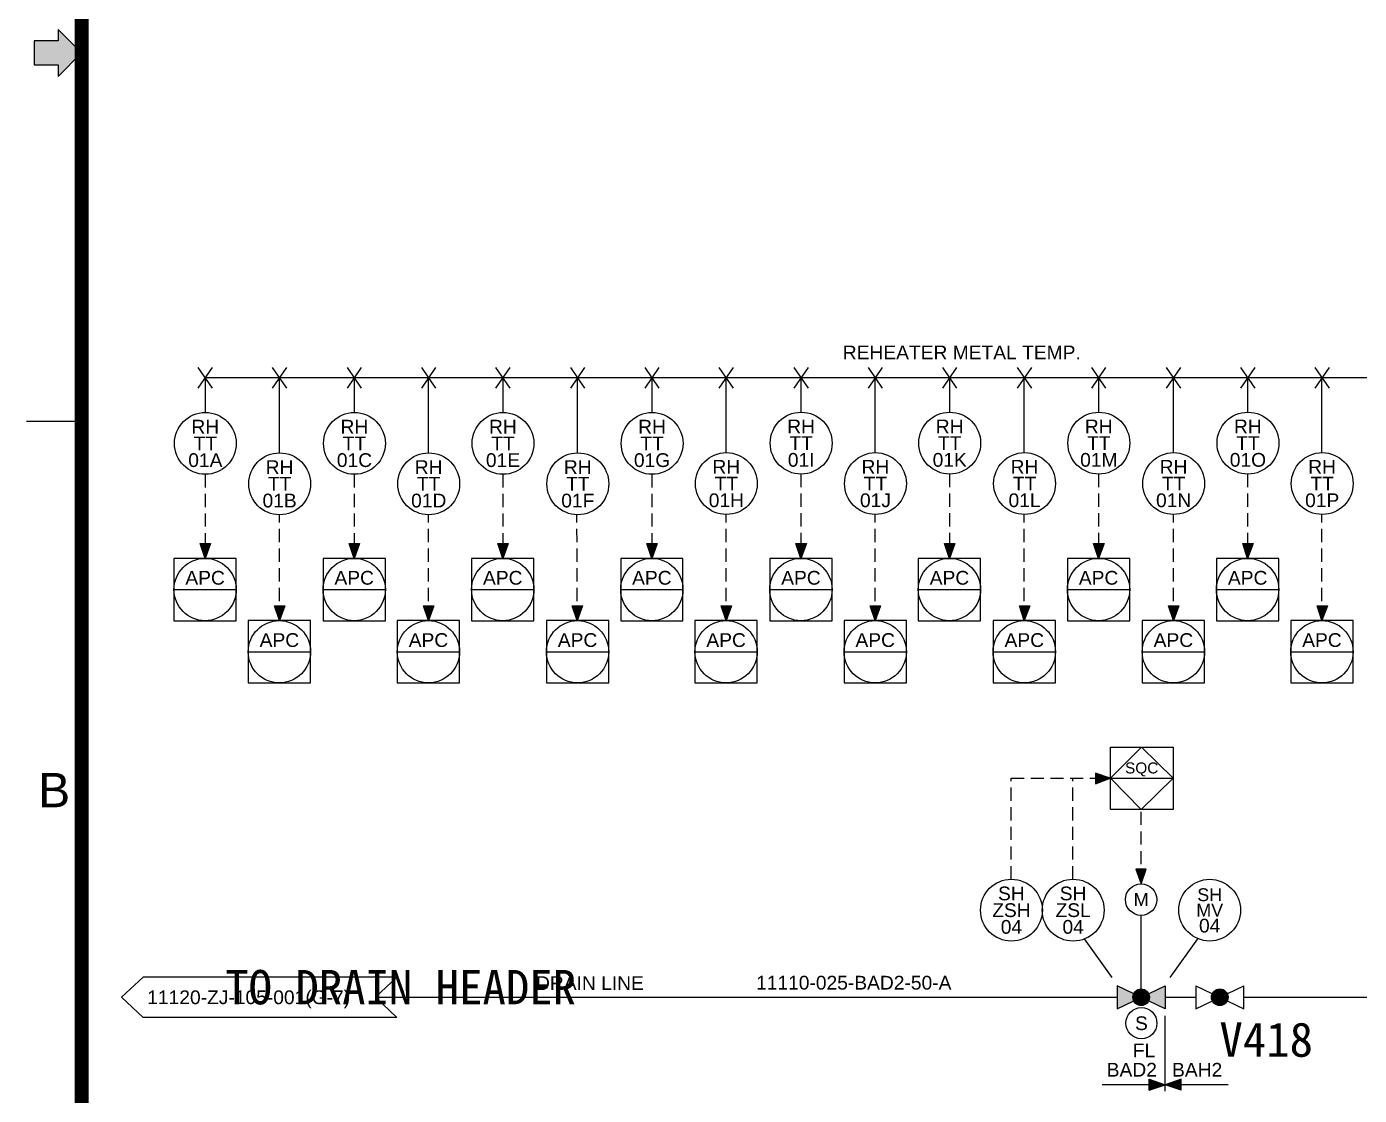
# Model space of a CAD drawing. Header units: millimetres. Extents: x 0 to 643, y 0 to 297.
# Drawn here: x 17.5 to 114.4, y 72.7 to 150.4 of the extents above; entities that cross this region are included whole.
import ezdxf
from ezdxf.enums import TextEntityAlignment as Align

# ---------------------------------------------------------------- set-up
doc = ezdxf.new("R2018")
doc.units = ezdxf.units.MM
doc.linetypes.add('HIDDEN2', pattern=[4.7625, 3.175, -1.5875])
for name, color, linetype in [('1_Valve', 7, 'Continuous'), ('2_Opc', 7, 'Continuous'), ('3_I&C', 7, 'Continuous'), ('5_Etc', 7, 'Continuous'), ('6_PIPE(기타)', 7, 'Continuous')]:
    doc.layers.add(name, color=color, linetype=linetype)
doc.styles.get("Standard").update_dxf_attribs({"font": 'arial.ttf'})

# ---------------------------------------------------------------- blocks, each defined once
blk = doc.blocks.new('LOCAL INSTRUMENT_')
at = {"color": 0, "linetype": 'ByBlock', "ltscale": 0.1}
blk.add_circle((0, 0), 2.41, dxfattribs=at)
at = {"color": 0}
for tag, p in [('TAG01', (-0.01, 1.3)), ('TAG02', (0, 0)), ('TAG03', (0, -1.3))]:
    blk.add_attdef(tag, text='', height=1, dxfattribs=at).set_placement(p, align=Align.MIDDLE_CENTER)
blk = doc.blocks.new('INDICATE DISPLAY_')
at = {"color": 0}
blk.add_line((-2.43, 0), (2.43, 0), dxfattribs=at)
blk.add_lwpolyline([(2.43, 2.43), (-2.43, 2.43), (-2.43, -2.43), (2.43, -2.43)], close=True, dxfattribs=at)
blk.add_circle((0, 0), 2.43, dxfattribs=at)
for tag, p in [('TAG01', (0, 0.91)), ('TAG02', (0, -0.91))]:
    blk.add_attdef(tag, text='', height=1, dxfattribs=at).set_placement(p, align=Align.MIDDLE_CENTER)
blk = doc.blocks.new('*U16')
h = blk.add_hatch(color=0)
h.dxf.hatch_style = 1
h.paths.add_polyline_path([(-5.543, -0.262, -0.112916), (-5.603, 0, -0.112916), (-5.543, 0.262), (-6.747, 0.844), (-6.747, -0.844)])
h = blk.add_hatch(color=0)
h.dxf.hatch_style = 1
h.paths.add_polyline_path([(-5.543, 0.262), (-5, 0), (-4.457, 0.262, 0.627672)])
h.paths.add_polyline_path([(-5.543, 0.262, 0.112916), (-5.603, 0, 0.112916), (-5.543, -0.262), (-5, 0)])
h.paths.add_polyline_path([(-4.457, -0.262), (-5, 0), (-5.543, -0.262, 0.627672)])
h.paths.add_polyline_path([(-4.457, 0.262), (-5, 0), (-4.457, -0.262, 0.112916), (-4.397, 0, 0.112916)])
h = blk.add_hatch(color=0)
h.dxf.hatch_style = 1
h.paths.add_polyline_path([(-3.253, -0.844), (-3.253, 0.844), (-4.457, 0.262, -0.112916), (-4.397, 0, -0.112916), (-4.457, -0.262)])
at = {"color": 0}
for p, q in [((-5, 0), (-5, 5.957)), ((-6.747, 0.844), (-6.747, -0.844)), ((-3.253, -0.844), (-6.747, 0.844)), ((-6.747, -0.844), (-3.253, 0.844)), ((-3.253, 0.844), (-3.253, -0.844))]:
    blk.add_line(p, q, dxfattribs=at)
for centre, radius in [((-5, 7.102), 1.145), ((-0.016, 6.334), 2.244), ((-5, 0), 0.603)]:
    blk.add_circle(centre, radius, dxfattribs=at)
at = {"color": 0, "insert": (-5, 7.102), "char_height": 0.944, "attachment_point": 5}
blk.add_mtext_dynamic_manual_height_columns('M', width=4.34967, gutter_width=4.718, heights=[0], dxfattribs=at)
at = {"color": 0}
for tag, height, p in [('TAG01', 0.933, (-0.016, 7.456)), ('TAG02', 0.933, (-0.016, 6.334)), ('TAG03', 0.933, (-0.016, 5.213)), ('DESCRIPTION01', 1, (-5.021, -2.022))]:
    blk.add_attdef(tag, text='', height=height, dxfattribs=at).set_placement(p, align=Align.MIDDLE_CENTER)
blk = doc.blocks.new('*U49')
h = blk.add_hatch(color=0)
h.dxf.hatch_style = 1
edge = h.paths.add_edge_path()
edge.add_arc((0, 0), 0.603, 0, 360)
at = {"color": 0, "linetype": 'ByBlock', "ltscale": 0.1}
for p, q in [((0.844, 1.747), (-0.844, 1.747)), ((0.844, 1.747), (-0.844, -1.747)), ((-0.844, 1.747), (0.844, -1.747)), ((-0.844, -1.747), (0.844, -1.747))]:
    blk.add_line(p, q, dxfattribs=at)
at = {"color": 0}
blk.add_circle((0, 0), 0.603, dxfattribs=at)
at = {"color": 0, "lineweight": 30, "flags": 106}
blk.add_attdef('TAG01', text='', height=1, dxfattribs=at).set_placement((0, -2), align=Align.MIDDLE_CENTER)
at = {"color": 0}
blk.add_attdef('DESCRIPTION01', text='', height=1, dxfattribs=at).set_placement((0, -3.5), align=Align.MIDDLE_CENTER)
blk = doc.blocks.new('PROCESS LINE BREAK_')
at = {"color": 0, "linetype": 'ByBlock', "ltscale": 0.1}
for p, q in [((-9.9, 1.58), (9.9, 1.58)), ((-8.24, 0), (-9.9, 1.58)), ((11.6, 0), (9.9, 1.58)), ((-8.24, 0), (-9.9, -1.58)), ((11.6, 0), (9.9, -1.58)), ((-9.9, -1.58), (9.9, -1.58))]:
    blk.add_line(p, q, dxfattribs=at)
at = {"color": 0, "lineweight": 30, "flags": 104}
blk.add_attdef('DESCRIPTION02_', text='', height=1.2, dxfattribs=at).set_placement((0.83, 2.58), align=Align.BOTTOM_CENTER)
at = {"color": 0}
blk.add_attdef('DESCRIPTION01_', text='', height=1.2, dxfattribs=at).set_placement((1.68, 0), align=Align.MIDDLE_CENTER)
blk = doc.blocks.new('*U11')
at = {"color": 0}
for tag, p in [('TAG01', (5, 1.5)), ('DESCRIPTION01', (5, -2.068))]:
    blk.add_attdef(tag, text='', height=1, dxfattribs=at).set_placement(p, align=Align.MIDDLE_CENTER)
blk = doc.blocks.new('DIGITAL LOGIC CONTROLS_')
at = {"color": 0}
for p, q in [((-2.43, 0), (-4.85, -2.41)), ((0, -2.41), (-2.43, 0)), ((-4.85, -2.41), (-2.47, -4.81)), ((-4.85, -2.41), (0, -2.41)), ((-2.47, -4.81), (0, -2.41))]:
    blk.add_line(p, q, dxfattribs=at)
blk.add_lwpolyline([(-4.85, 0), (0, 0), (0, -4.81), (-4.85, -4.81)], close=True, dxfattribs=at)
blk.add_attdef('TAG01', text='', height=0.8, dxfattribs=at).set_placement((-2.43, -1.61), align=Align.MIDDLE_CENTER)
blk = doc.blocks.new('*U24')
h = blk.add_hatch(color=0)
h.dxf.hatch_style = 1
h.paths.add_polyline_path([(-1.171, 0.404), (-1.171, -0.404), (0, 0)])
h = blk.add_hatch(color=0)
h.dxf.hatch_style = 1
h.paths.add_polyline_path([(1.171, -0.404), (1.171, 0.404), (0, 0)])
at = {"color": 0}
for p, q in [((-1.171, 0), (-4.577, 0)), ((-1.171, 0.404), (-1.171, -0.404)), ((-1.171, 0.404), (0, 0)), ((-1.171, -0.404), (0, 0)), ((0, 0.477), (0, -5.004)), ((1.171, 0.404), (0, 0)), ((1.171, -0.404), (0, 0)), ((1.171, 0.404), (1.171, -0.404)), ((4.577, 0), (1.171, 0))]:
    blk.add_line(p, q, dxfattribs=at)
blk.add_attdef('DESCRIPTION01_', text='', height=1, dxfattribs=at).set_placement((-0.5, 0.5), align=Align.BOTTOM_RIGHT)
blk.add_attdef('DESCRIPTION02_', text='', height=1, dxfattribs=at).set_placement((0.5, 0.5), align=Align.BOTTOM_LEFT)

msp = doc.modelspace()

# ---------------------------------------------------------------- hatches: boundary and pattern name
h = msp.add_hatch(color=0)
h.dxf.hatch_style = 1
h.paths.add_polyline_path([(18.044, 147.621), (18.044, 148.5), (18.044, 149.379), (19.783, 149.379), (19.783, 150.207), (21.5, 148.5), (19.783, 146.793), (19.783, 147.621)])
at = {"layer": '3_I&C'}
h = msp.add_hatch(color=256, dxfattribs=at)
h.dxf.hatch_style = 1
h.paths.add_polyline_path([(30.118, 112.819), (30.476, 111.747), (30.873, 112.819)])
h = msp.add_hatch(color=256, dxfattribs=at)
h.dxf.hatch_style = 1
h.paths.add_polyline_path([(40.96, 112.819), (41.318, 111.747), (41.715, 112.819)])
h = msp.add_hatch(color=256, dxfattribs=at)
h.dxf.hatch_style = 1
h.paths.add_polyline_path([(51.763, 112.819), (52.12, 111.747), (52.517, 112.819)])
h = msp.add_hatch(color=256, dxfattribs=at)
h.dxf.hatch_style = 1
h.paths.add_polyline_path([(62.605, 112.819), (62.962, 111.747), (63.359, 112.819)])
h = msp.add_hatch(color=256, dxfattribs=at)
h.dxf.hatch_style = 1
h.paths.add_polyline_path([(73.447, 112.819), (73.804, 111.747), (74.201, 112.819)])
h = msp.add_hatch(color=256, dxfattribs=at)
h.dxf.hatch_style = 1
h.paths.add_polyline_path([(84.249, 112.819), (84.607, 111.747), (85.004, 112.819)])
h = msp.add_hatch(color=256, dxfattribs=at)
h.dxf.hatch_style = 1
h.paths.add_polyline_path([(95.091, 112.819), (95.449, 111.747), (95.846, 112.819)])
h = msp.add_hatch(color=256, dxfattribs=at)
h.dxf.hatch_style = 1
h.paths.add_polyline_path([(105.934, 112.819), (106.291, 111.747), (106.688, 112.819)])
h = msp.add_hatch(color=256, dxfattribs=at)
h.dxf.hatch_style = 1
h.paths.add_polyline_path([(35.521, 108.292), (35.878, 107.219), (36.275, 108.292)])
h = msp.add_hatch(color=256, dxfattribs=at)
h.dxf.hatch_style = 1
h.paths.add_polyline_path([(46.363, 108.292), (46.72, 107.219), (47.117, 108.292)])
h = msp.add_hatch(color=256, dxfattribs=at)
h.dxf.hatch_style = 1
h.paths.add_polyline_path([(57.165, 108.292), (57.523, 107.219), (57.92, 108.292)])
h = msp.add_hatch(color=256, dxfattribs=at)
h.dxf.hatch_style = 1
h.paths.add_polyline_path([(68.007, 108.292), (68.365, 107.219), (68.762, 108.292)])
h = msp.add_hatch(color=256, dxfattribs=at)
h.dxf.hatch_style = 1
h.paths.add_polyline_path([(78.849, 108.292), (79.207, 107.219), (79.604, 108.292)])
h = msp.add_hatch(color=256, dxfattribs=at)
h.dxf.hatch_style = 1
h.paths.add_polyline_path([(89.69, 108.292), (90.048, 107.219), (90.445, 108.292)])
h = msp.add_hatch(color=256, dxfattribs=at)
h.dxf.hatch_style = 1
h.paths.add_polyline_path([(100.532, 108.292), (100.89, 107.219), (101.287, 108.292)])
h = msp.add_hatch(color=256, dxfattribs=at)
h.dxf.hatch_style = 1
h.paths.add_polyline_path([(111.336, 108.292), (111.693, 107.219), (112.091, 108.292)])
h = msp.add_hatch(color=256, dxfattribs=at)
h.dxf.hatch_style = 1
h.paths.add_polyline_path([(95.23, 95.364), (96.303, 95.761), (95.23, 96.119)])
h = msp.add_hatch(color=256, dxfattribs=at)
h.dxf.hatch_style = 1
h.paths.add_polyline_path([(98.149, 89.155), (98.547, 88.083), (98.904, 89.155)])

# ---------------------------------------------------------------- linework, layer by layer
at = {"color": 0}
for p, q in [((18.044, 149.379), (18.044, 147.621)), ((19.783, 149.379), (18.044, 149.379)), ((21.5, 148.5), (19.783, 150.207)), ((19.783, 150.207), (19.783, 149.379)), ((19.783, 146.793), (21.5, 148.5)), ((18.044, 147.621), (19.783, 147.621)), ((19.783, 147.621), (19.783, 146.793))]:
    msp.add_line(p, q, dxfattribs=at)
msp.add_line((21.5, 121.7), (17.5, 121.7))
at = {"color": 0, "ltscale": 10, "const_width": 1}
msp.add_lwpolyline([(21.5, 282.5), (398.5, 282.5), (398.5, 14.5), (21.5, 14.5)], close=True, dxfattribs=at)
at = {"layer": '1_Valve'}
msp.add_line((100.651, 81.265), (102.677, 84.085), dxfattribs=at)
msp.add_circle((98.566, 77.949), 1.132, dxfattribs=at)
at = {"layer": '3_I&C'}
for p, q in [((30.992, 125.627), (29.959, 124.118)), ((29.959, 125.627), (30.992, 124.118)), ((36.393, 125.627), (35.36, 124.118)), ((35.36, 125.627), (36.393, 124.118)), ((41.834, 125.627), (40.801, 124.118)), ((40.801, 125.627), (41.834, 124.118)), ((47.235, 125.627), (46.203, 124.118)), ((46.203, 125.627), (47.235, 124.118)), ((52.636, 125.627), (51.604, 124.118)), ((51.604, 125.627), (52.636, 124.118)), ((58.077, 125.627), (57.045, 124.118)), ((57.045, 125.627), (58.077, 124.118)), ((63.478, 125.627), (62.446, 124.118)), ((62.446, 125.627), (63.478, 124.118)), ((68.88, 125.627), (67.847, 124.118)), ((67.847, 125.627), (68.88, 124.118)), ((74.321, 125.627), (73.288, 124.118)), ((73.288, 125.627), (74.321, 124.118)), ((79.722, 125.627), (78.689, 124.118)), ((78.689, 125.627), (79.722, 124.118)), ((85.123, 125.627), (84.091, 124.118)), ((84.091, 125.627), (85.123, 124.118)), ((90.564, 125.627), (89.531, 124.118)), ((89.531, 125.627), (90.564, 124.118)), ((95.965, 125.627), (94.933, 124.118)), ((94.933, 125.627), (95.965, 124.118)), ((101.406, 125.627), (100.373, 124.118)), ((100.373, 125.627), (101.406, 124.118)), ((106.807, 125.627), (105.775, 124.118)), ((105.775, 125.627), (106.807, 124.118)), ((112.208, 125.627), (111.176, 124.118)), ((111.176, 125.627), (112.208, 124.118)), ((30.476, 124.872), (30.476, 122.35)), ((35.877, 119.411), (35.877, 124.872)), ((41.318, 124.872), (41.318, 122.35)), ((46.719, 119.411), (46.719, 124.872)), ((52.12, 124.872), (52.12, 122.35)), ((57.561, 119.411), (57.561, 124.872)), ((62.962, 124.872), (62.962, 122.35)), ((68.363, 119.431), (68.363, 124.872)), ((73.804, 124.872), (73.804, 122.37)), ((79.205, 119.431), (79.205, 124.872)), ((84.607, 124.872), (84.607, 122.37)), ((90.048, 119.431), (90.048, 124.872)), ((95.449, 124.872), (95.449, 122.37)), ((100.89, 119.431), (100.89, 124.872)), ((106.291, 124.872), (106.291, 122.37)), ((111.692, 119.431), (111.692, 124.872)), ((96.442, 81.265), (94.42, 84.081))]:
    msp.add_line(p, q, dxfattribs=at)
at = {"layer": '3_I&C', "linetype": 'HIDDEN2', "ltscale": 0.3}
for p, q in [((30.476, 117.863), (30.476, 111.747)), ((41.318, 117.863), (41.318, 111.747)), ((52.12, 117.863), (52.12, 111.747)), ((62.962, 117.863), (62.962, 111.747)), ((73.804, 117.883), (73.804, 111.747)), ((84.607, 117.883), (84.607, 111.747)), ((95.449, 117.883), (95.449, 111.747)), ((106.291, 117.883), (106.291, 111.747)), ((35.878, 107.219), (35.877, 114.924)), ((46.72, 107.219), (46.719, 114.924)), ((57.523, 107.219), (57.521, 114.924)), ((68.365, 107.219), (68.363, 114.924)), ((79.207, 107.219), (79.205, 114.924)), ((90.048, 107.219), (90.048, 114.944)), ((100.89, 107.219), (100.89, 114.944)), ((111.693, 107.219), (111.692, 114.924)), ((89.094, 88.414), (89.094, 95.761)), ((89.094, 95.761), (96.303, 95.761)), ((93.582, 88.414), (93.582, 95.761)), ((98.547, 88.083), (98.547, 93.498))]:
    msp.add_line(p, q, dxfattribs=at)
at = {"layer": '3_I&C'}
for points in [[(30.118, 112.819), (30.873, 112.819), (30.476, 111.747), (30.118, 112.819)], [(40.96, 112.819), (41.715, 112.819), (41.318, 111.747), (40.96, 112.819)], [(51.763, 112.819), (52.517, 112.819), (52.12, 111.747), (51.763, 112.819)], [(62.605, 112.819), (63.359, 112.819), (62.962, 111.747), (62.605, 112.819)], [(73.447, 112.819), (74.201, 112.819), (73.804, 111.747), (73.447, 112.819)], [(84.249, 112.819), (85.004, 112.819), (84.607, 111.747), (84.249, 112.819)], [(95.091, 112.819), (95.846, 112.819), (95.449, 111.747), (95.091, 112.819)], [(105.934, 112.819), (106.688, 112.819), (106.291, 111.747), (105.934, 112.819)], [(35.521, 108.292), (36.275, 108.292), (35.878, 107.219), (35.521, 108.292)], [(46.363, 108.292), (47.117, 108.292), (46.72, 107.219), (46.363, 108.292)], [(57.165, 108.292), (57.92, 108.292), (57.523, 107.219), (57.165, 108.292)], [(68.007, 108.292), (68.762, 108.292), (68.365, 107.219), (68.007, 108.292)], [(78.849, 108.292), (79.604, 108.292), (79.207, 107.219), (78.849, 108.292)], [(89.69, 108.292), (90.445, 108.292), (90.048, 107.219), (89.69, 108.292)], [(100.532, 108.292), (101.287, 108.292), (100.89, 107.219), (100.532, 108.292)], [(111.336, 108.292), (112.091, 108.292), (111.693, 107.219), (111.336, 108.292)], [(95.23, 96.119), (95.23, 95.364), (96.303, 95.761), (95.23, 96.119)], [(98.904, 89.155), (98.149, 89.155), (98.547, 88.083), (98.904, 89.155)]]:
    msp.add_lwpolyline(points, dxfattribs=at)
at = {"layer": '6_PIPE(기타)'}
for p, q in [((132.304, 124.872), (30.476, 124.872)), ((42.874, 79.836), (96.799, 79.836)), ((100.294, 79.836), (102.518, 79.836)), ((106.013, 79.836), (144.536, 79.836))]:
    msp.add_line(p, q, dxfattribs=at)

# ---------------------------------------------------------------- block references
at = {"layer": '1_Valve'}
ref = msp.add_blockref('*U16', (103.547, 79.836), dxfattribs=at)
ref.add_attrib('TAG01', 'SH', dxfattribs={"layer": '0', "color": 0, "height": 0.9328}).set_placement((103.531, 87.292), align=Align.MIDDLE_CENTER)
ref.add_attrib('TAG02', 'MV', dxfattribs={"layer": '0', "color": 0, "height": 0.9328}).set_placement((103.531, 86.17), align=Align.MIDDLE_CENTER)
ref.add_attrib('TAG03', '04', dxfattribs={"layer": '0', "color": 0, "height": 1}).set_placement((103.531, 85.048), align=Align.MIDDLE_CENTER)
ref.add_attrib('DESCRIPTION01', 'S', dxfattribs={"layer": '0', "color": 0, "height": 1}).set_placement((98.566, 77.949), align=Align.MIDDLE_CENTER)
ref = msp.add_blockref('*U49', (104.265, 79.836), dxfattribs=dict(at, rotation=90))
lines = msp.add_mtext('V418', dxfattribs={"layer": '0', "color": 0, "insert": (104.241, 78.011), "char_height": 2.5, "attachment_point": 1})
ref.add_attrib('TAG01', '', (104.241, 78.011), dxfattribs={"flags": 104}).embed_mtext(lines)
at = {"layer": '2_Opc'}
ref = msp.add_blockref('PROCESS LINE BREAK_', (35.197, 79.836), dxfattribs=dict(at, xscale=-0.9318872133403724, yscale=0.9318872133403724, zscale=0.9318872133403724))
ref.add_attrib('DESCRIPTION01_', '11120-ZJ-105-001(G-7)', dxfattribs={"layer": '0', "color": 0, "height": 1}).set_placement((33.647, 79.836), align=Align.MIDDLE_CENTER)
lines = msp.add_mtext('TO DRAIN HEADER', dxfattribs={"layer": '0', "color": 0, "insert": (31.94, 81.821), "char_height": 2.5, "attachment_point": 1})
ref.add_attrib('DESCRIPTION02_', '', (31.94, 81.821), dxfattribs={"flags": 104}).embed_mtext(lines)
at = {"layer": '3_I&C'}
ref = msp.add_blockref('LOCAL INSTRUMENT_', (30.495, 120.106), dxfattribs=dict(at, xscale=0.9328066012362992, yscale=0.9328066012362992, zscale=0.9328066012362992))
ref.add_attrib('TAG01', 'RH', dxfattribs={"layer": '0', "color": 0, "height": 1}).set_placement((30.49, 121.322), align=Align.MIDDLE_CENTER)
ref.add_attrib('TAG02', 'TT', dxfattribs={"layer": '0', "color": 0, "height": 1}).set_placement((30.495, 120.106), align=Align.MIDDLE_CENTER)
ref.add_attrib('TAG03', '01A', dxfattribs={"layer": '0', "color": 0, "height": 1}).set_placement((30.495, 118.891), align=Align.MIDDLE_CENTER)
ref = msp.add_blockref('LOCAL INSTRUMENT_', (41.338, 120.106), dxfattribs=dict(at, xscale=0.9328066012362992, yscale=0.9328066012362992, zscale=0.9328066012362992))
ref.add_attrib('TAG01', 'RH', dxfattribs={"layer": '0', "color": 0, "height": 1}).set_placement((41.332, 121.322), align=Align.MIDDLE_CENTER)
ref.add_attrib('TAG02', 'TT', dxfattribs={"layer": '0', "color": 0, "height": 1}).set_placement((41.338, 120.106), align=Align.MIDDLE_CENTER)
ref.add_attrib('TAG03', '01C', dxfattribs={"layer": '0', "color": 0, "height": 1}).set_placement((41.338, 118.891), align=Align.MIDDLE_CENTER)
ref = msp.add_blockref('LOCAL INSTRUMENT_', (52.14, 120.106), dxfattribs=dict(at, xscale=0.9328066012362992, yscale=0.9328066012362992, zscale=0.9328066012362992))
ref.add_attrib('TAG01', 'RH', dxfattribs={"layer": '0', "color": 0, "height": 1}).set_placement((52.134, 121.322), align=Align.MIDDLE_CENTER)
ref.add_attrib('TAG02', 'TT', dxfattribs={"layer": '0', "color": 0, "height": 1}).set_placement((52.14, 120.106), align=Align.MIDDLE_CENTER)
ref.add_attrib('TAG03', '01E', dxfattribs={"layer": '0', "color": 0, "height": 1}).set_placement((52.14, 118.891), align=Align.MIDDLE_CENTER)
ref = msp.add_blockref('LOCAL INSTRUMENT_', (62.982, 120.106), dxfattribs=dict(at, xscale=0.9328066012362992, yscale=0.9328066012362992, zscale=0.9328066012362992))
ref.add_attrib('TAG01', 'RH', dxfattribs={"layer": '0', "color": 0, "height": 1}).set_placement((62.976, 121.322), align=Align.MIDDLE_CENTER)
ref.add_attrib('TAG02', 'TT', dxfattribs={"layer": '0', "color": 0, "height": 1}).set_placement((62.982, 120.106), align=Align.MIDDLE_CENTER)
ref.add_attrib('TAG03', '01G', dxfattribs={"layer": '0', "color": 0, "height": 1}).set_placement((62.982, 118.891), align=Align.MIDDLE_CENTER)
ref = msp.add_blockref('LOCAL INSTRUMENT_', (73.824, 120.126), dxfattribs=dict(at, xscale=0.9328066012362992, yscale=0.9328066012362992, zscale=0.9328066012362992))
ref.add_attrib('TAG01', 'RH', dxfattribs={"layer": '0', "color": 0, "height": 1}).set_placement((73.819, 121.341), align=Align.MIDDLE_CENTER)
ref.add_attrib('TAG02', 'TT', dxfattribs={"layer": '0', "color": 0, "height": 1}).set_placement((73.824, 120.126), align=Align.MIDDLE_CENTER)
ref.add_attrib('TAG03', '01I', dxfattribs={"layer": '0', "color": 0, "height": 1}).set_placement((73.824, 118.911), align=Align.MIDDLE_CENTER)
ref = msp.add_blockref('LOCAL INSTRUMENT_', (84.627, 120.126), dxfattribs=dict(at, xscale=0.9328066012362992, yscale=0.9328066012362992, zscale=0.9328066012362992))
ref.add_attrib('TAG01', 'RH', dxfattribs={"layer": '0', "color": 0, "height": 1}).set_placement((84.621, 121.341), align=Align.MIDDLE_CENTER)
ref.add_attrib('TAG02', 'TT', dxfattribs={"layer": '0', "color": 0, "height": 1}).set_placement((84.627, 120.126), align=Align.MIDDLE_CENTER)
ref.add_attrib('TAG03', '01K', dxfattribs={"layer": '0', "color": 0, "height": 1}).set_placement((84.627, 118.911), align=Align.MIDDLE_CENTER)
ref = msp.add_blockref('LOCAL INSTRUMENT_', (95.469, 120.126), dxfattribs=dict(at, xscale=0.9328066012362992, yscale=0.9328066012362992, zscale=0.9328066012362992))
ref.add_attrib('TAG01', 'RH', dxfattribs={"layer": '0', "color": 0, "height": 1}).set_placement((95.463, 121.341), align=Align.MIDDLE_CENTER)
ref.add_attrib('TAG02', 'TT', dxfattribs={"layer": '0', "color": 0, "height": 1}).set_placement((95.469, 120.126), align=Align.MIDDLE_CENTER)
ref.add_attrib('TAG03', '01M', dxfattribs={"layer": '0', "color": 0, "height": 1}).set_placement((95.469, 118.911), align=Align.MIDDLE_CENTER)
ref = msp.add_blockref('LOCAL INSTRUMENT_', (106.311, 120.126), dxfattribs=dict(at, xscale=0.9328066012362992, yscale=0.9328066012362992, zscale=0.9328066012362992))
ref.add_attrib('TAG01', 'RH', dxfattribs={"layer": '0', "color": 0, "height": 1}).set_placement((106.305, 121.341), align=Align.MIDDLE_CENTER)
ref.add_attrib('TAG02', 'TT', dxfattribs={"layer": '0', "color": 0, "height": 1}).set_placement((106.311, 120.126), align=Align.MIDDLE_CENTER)
ref.add_attrib('TAG03', '01O', dxfattribs={"layer": '0', "color": 0, "height": 1}).set_placement((106.311, 118.911), align=Align.MIDDLE_CENTER)
ref = msp.add_blockref('LOCAL INSTRUMENT_', (35.897, 117.168), dxfattribs=dict(at, xscale=0.9328066012362992, yscale=0.9328066012362992, zscale=0.9328066012362992))
ref.add_attrib('TAG01', 'RH', dxfattribs={"layer": '0', "color": 0, "height": 1}).set_placement((35.891, 118.383), align=Align.MIDDLE_CENTER)
ref.add_attrib('TAG02', 'TT', dxfattribs={"layer": '0', "color": 0, "height": 1}).set_placement((35.897, 117.168), align=Align.MIDDLE_CENTER)
ref.add_attrib('TAG03', '01B', dxfattribs={"layer": '0', "color": 0, "height": 1}).set_placement((35.897, 115.952), align=Align.MIDDLE_CENTER)
ref = msp.add_blockref('LOCAL INSTRUMENT_', (46.739, 117.168), dxfattribs=dict(at, xscale=0.9328066012362992, yscale=0.9328066012362992, zscale=0.9328066012362992))
ref.add_attrib('TAG01', 'RH', dxfattribs={"layer": '0', "color": 0, "height": 1}).set_placement((46.733, 118.383), align=Align.MIDDLE_CENTER)
ref.add_attrib('TAG02', 'TT', dxfattribs={"layer": '0', "color": 0, "height": 1}).set_placement((46.739, 117.168), align=Align.MIDDLE_CENTER)
ref.add_attrib('TAG03', '01D', dxfattribs={"layer": '0', "color": 0, "height": 1}).set_placement((46.739, 115.952), align=Align.MIDDLE_CENTER)
ref = msp.add_blockref('LOCAL INSTRUMENT_', (57.581, 117.168), dxfattribs=dict(at, xscale=0.9328066012362992, yscale=0.9328066012362992, zscale=0.9328066012362992))
ref.add_attrib('TAG01', 'RH', dxfattribs={"layer": '0', "color": 0, "height": 1}).set_placement((57.575, 118.383), align=Align.MIDDLE_CENTER)
ref.add_attrib('TAG02', 'TT', dxfattribs={"layer": '0', "color": 0, "height": 1}).set_placement((57.581, 117.168), align=Align.MIDDLE_CENTER)
ref.add_attrib('TAG03', '01F', dxfattribs={"layer": '0', "color": 0, "height": 1}).set_placement((57.581, 115.952), align=Align.MIDDLE_CENTER)
ref = msp.add_blockref('LOCAL INSTRUMENT_', (68.383, 117.187), dxfattribs=dict(at, xscale=0.9328066012362992, yscale=0.9328066012362992, zscale=0.9328066012362992))
ref.add_attrib('TAG01', 'RH', dxfattribs={"layer": '0', "color": 0, "height": 1}).set_placement((68.378, 118.403), align=Align.MIDDLE_CENTER)
ref.add_attrib('TAG02', 'TT', dxfattribs={"layer": '0', "color": 0, "height": 1}).set_placement((68.383, 117.187), align=Align.MIDDLE_CENTER)
ref.add_attrib('TAG03', '01H', dxfattribs={"layer": '0', "color": 0, "height": 1}).set_placement((68.383, 115.972), align=Align.MIDDLE_CENTER)
ref = msp.add_blockref('LOCAL INSTRUMENT_', (79.225, 117.187), dxfattribs=dict(at, xscale=0.9328066012362992, yscale=0.9328066012362992, zscale=0.9328066012362992))
ref.add_attrib('TAG01', 'RH', dxfattribs={"layer": '0', "color": 0, "height": 1}).set_placement((79.22, 118.403), align=Align.MIDDLE_CENTER)
ref.add_attrib('TAG02', 'TT', dxfattribs={"layer": '0', "color": 0, "height": 1}).set_placement((79.225, 117.187), align=Align.MIDDLE_CENTER)
ref.add_attrib('TAG03', '01J', dxfattribs={"layer": '0', "color": 0, "height": 1}).set_placement((79.225, 115.972), align=Align.MIDDLE_CENTER)
ref = msp.add_blockref('LOCAL INSTRUMENT_', (90.067, 117.187), dxfattribs=dict(at, xscale=0.9328066012362992, yscale=0.9328066012362992, zscale=0.9328066012362992))
ref.add_attrib('TAG01', 'RH', dxfattribs={"layer": '0', "color": 0, "height": 1}).set_placement((90.062, 118.403), align=Align.MIDDLE_CENTER)
ref.add_attrib('TAG02', 'TT', dxfattribs={"layer": '0', "color": 0, "height": 1}).set_placement((90.067, 117.187), align=Align.MIDDLE_CENTER)
ref.add_attrib('TAG03', '01L', dxfattribs={"layer": '0', "color": 0, "height": 1}).set_placement((90.067, 115.972), align=Align.MIDDLE_CENTER)
ref = msp.add_blockref('LOCAL INSTRUMENT_', (100.91, 117.187), dxfattribs=dict(at, xscale=0.9328066012362992, yscale=0.9328066012362992, zscale=0.9328066012362992))
ref.add_attrib('TAG01', 'RH', dxfattribs={"layer": '0', "color": 0, "height": 1}).set_placement((100.904, 118.403), align=Align.MIDDLE_CENTER)
ref.add_attrib('TAG02', 'TT', dxfattribs={"layer": '0', "color": 0, "height": 1}).set_placement((100.91, 117.187), align=Align.MIDDLE_CENTER)
ref.add_attrib('TAG03', '01N', dxfattribs={"layer": '0', "color": 0, "height": 1}).set_placement((100.91, 115.972), align=Align.MIDDLE_CENTER)
ref = msp.add_blockref('LOCAL INSTRUMENT_', (111.712, 117.187), dxfattribs=dict(at, xscale=0.9328066012362992, yscale=0.9328066012362992, zscale=0.9328066012362992))
ref.add_attrib('TAG01', 'RH', dxfattribs={"layer": '0', "color": 0, "height": 1}).set_placement((111.706, 118.403), align=Align.MIDDLE_CENTER)
ref.add_attrib('TAG02', 'TT', dxfattribs={"layer": '0', "color": 0, "height": 1}).set_placement((111.712, 117.187), align=Align.MIDDLE_CENTER)
ref.add_attrib('TAG03', '01P', dxfattribs={"layer": '0', "color": 0, "height": 1}).set_placement((111.712, 115.972), align=Align.MIDDLE_CENTER)
ref = msp.add_blockref('INDICATE DISPLAY_', (30.477, 109.484), dxfattribs=dict(at, xscale=0.9323980496620473, yscale=0.9323980496620473, zscale=0.9323980496620473))
ref.add_attrib('TAG01', 'APC', dxfattribs={"layer": '0', "color": 0, "height": 1}).set_placement((30.477, 110.336), align=Align.MIDDLE_CENTER)
ref = msp.add_blockref('INDICATE DISPLAY_', (41.319, 109.484), dxfattribs=dict(at, xscale=0.9323980496620473, yscale=0.9323980496620473, zscale=0.9323980496620473))
ref.add_attrib('TAG01', 'APC', dxfattribs={"layer": '0', "color": 0, "height": 1}).set_placement((41.319, 110.336), align=Align.MIDDLE_CENTER)
ref = msp.add_blockref('INDICATE DISPLAY_', (52.121, 109.484), dxfattribs=dict(at, xscale=0.9323980496620473, yscale=0.9323980496620473, zscale=0.9323980496620473))
ref.add_attrib('TAG01', 'APC', dxfattribs={"layer": '0', "color": 0, "height": 1}).set_placement((52.121, 110.336), align=Align.MIDDLE_CENTER)
ref = msp.add_blockref('INDICATE DISPLAY_', (62.964, 109.484), dxfattribs=dict(at, xscale=0.9323980496620473, yscale=0.9323980496620473, zscale=0.9323980496620473))
ref.add_attrib('TAG01', 'APC', dxfattribs={"layer": '0', "color": 0, "height": 1}).set_placement((62.964, 110.336), align=Align.MIDDLE_CENTER)
ref = msp.add_blockref('INDICATE DISPLAY_', (73.806, 109.484), dxfattribs=dict(at, xscale=0.9323980496620473, yscale=0.9323980496620473, zscale=0.9323980496620473))
ref.add_attrib('TAG01', 'APC', dxfattribs={"layer": '0', "color": 0, "height": 1}).set_placement((73.806, 110.336), align=Align.MIDDLE_CENTER)
ref = msp.add_blockref('INDICATE DISPLAY_', (84.608, 109.484), dxfattribs=dict(at, xscale=0.9323980496620473, yscale=0.9323980496620473, zscale=0.9323980496620473))
ref.add_attrib('TAG01', 'APC', dxfattribs={"layer": '0', "color": 0, "height": 1}).set_placement((84.608, 110.336), align=Align.MIDDLE_CENTER)
ref = msp.add_blockref('INDICATE DISPLAY_', (95.45, 109.484), dxfattribs=dict(at, xscale=0.9323980496620473, yscale=0.9323980496620473, zscale=0.9323980496620473))
ref.add_attrib('TAG01', 'APC', dxfattribs={"layer": '0', "color": 0, "height": 1}).set_placement((95.45, 110.336), align=Align.MIDDLE_CENTER)
ref = msp.add_blockref('INDICATE DISPLAY_', (106.292, 109.484), dxfattribs=dict(at, xscale=0.9323980496620473, yscale=0.9323980496620473, zscale=0.9323980496620473))
ref.add_attrib('TAG01', 'APC', dxfattribs={"layer": '0', "color": 0, "height": 1}).set_placement((106.292, 110.336), align=Align.MIDDLE_CENTER)
ref = msp.add_blockref('INDICATE DISPLAY_', (35.878, 104.957), dxfattribs=dict(at, xscale=0.9323980496620473, yscale=0.9323980496620473, zscale=0.9323980496620473))
ref.add_attrib('TAG01', 'APC', dxfattribs={"layer": '0', "color": 0, "height": 1}).set_placement((35.878, 105.808), align=Align.MIDDLE_CENTER)
ref = msp.add_blockref('INDICATE DISPLAY_', (46.72, 104.957), dxfattribs=dict(at, xscale=0.9323980496620473, yscale=0.9323980496620473, zscale=0.9323980496620473))
ref.add_attrib('TAG01', 'APC', dxfattribs={"layer": '0', "color": 0, "height": 1}).set_placement((46.72, 105.808), align=Align.MIDDLE_CENTER)
ref = msp.add_blockref('INDICATE DISPLAY_', (57.562, 104.957), dxfattribs=dict(at, xscale=0.9323980496620473, yscale=0.9323980496620473, zscale=0.9323980496620473))
ref.add_attrib('TAG01', 'APC', dxfattribs={"layer": '0', "color": 0, "height": 1}).set_placement((57.562, 105.808), align=Align.MIDDLE_CENTER)
ref = msp.add_blockref('INDICATE DISPLAY_', (68.365, 104.957), dxfattribs=dict(at, xscale=0.9323980496620473, yscale=0.9323980496620473, zscale=0.9323980496620473))
ref.add_attrib('TAG01', 'APC', dxfattribs={"layer": '0', "color": 0, "height": 1}).set_placement((68.365, 105.808), align=Align.MIDDLE_CENTER)
ref = msp.add_blockref('INDICATE DISPLAY_', (79.207, 104.957), dxfattribs=dict(at, xscale=0.9323980496620473, yscale=0.9323980496620473, zscale=0.9323980496620473))
ref.add_attrib('TAG01', 'APC', dxfattribs={"layer": '0', "color": 0, "height": 1}).set_placement((79.207, 105.808), align=Align.MIDDLE_CENTER)
ref = msp.add_blockref('INDICATE DISPLAY_', (90.049, 104.957), dxfattribs=dict(at, xscale=0.9323980496620473, yscale=0.9323980496620473, zscale=0.9323980496620473))
ref.add_attrib('TAG01', 'APC', dxfattribs={"layer": '0', "color": 0, "height": 1}).set_placement((90.049, 105.808), align=Align.MIDDLE_CENTER)
ref = msp.add_blockref('INDICATE DISPLAY_', (100.891, 104.957), dxfattribs=dict(at, xscale=0.9323980496620473, yscale=0.9323980496620473, zscale=0.9323980496620473))
ref.add_attrib('TAG01', 'APC', dxfattribs={"layer": '0', "color": 0, "height": 1}).set_placement((100.891, 105.808), align=Align.MIDDLE_CENTER)
ref = msp.add_blockref('INDICATE DISPLAY_', (111.693, 104.957), dxfattribs=dict(at, xscale=0.9323980496620473, yscale=0.9323980496620473, zscale=0.9323980496620473))
ref.add_attrib('TAG01', 'APC', dxfattribs={"layer": '0', "color": 0, "height": 1}).set_placement((111.693, 105.808), align=Align.MIDDLE_CENTER)
ref = msp.add_blockref('DIGITAL LOGIC CONTROLS_', (100.87, 98.025), dxfattribs=dict(at, xscale=0.9410613136604578, yscale=0.9410613136604578, zscale=0.9410613136604578))
ref.add_attrib('TAG01', 'SQC', dxfattribs={"layer": '0', "color": 0, "height": 0.8}).set_placement((98.586, 96.51), align=Align.MIDDLE_CENTER)
ref = msp.add_blockref('LOCAL INSTRUMENT_', (89.114, 86.17), dxfattribs=dict(at, xscale=0.9328066012362992, yscale=0.9328066012362992, zscale=0.9328066012362992))
ref.add_attrib('TAG01', 'SH', dxfattribs={"layer": '0', "color": 0, "height": 1}).set_placement((89.109, 87.385), align=Align.MIDDLE_CENTER)
ref.add_attrib('TAG02', 'ZSH', dxfattribs={"layer": '0', "color": 0, "height": 1}).set_placement((89.114, 86.17), align=Align.MIDDLE_CENTER)
ref.add_attrib('TAG03', '04', dxfattribs={"layer": '0', "color": 0, "height": 1}).set_placement((89.114, 84.955), align=Align.MIDDLE_CENTER)
ref = msp.add_blockref('LOCAL INSTRUMENT_', (93.602, 86.17), dxfattribs=dict(at, xscale=0.9328066012362992, yscale=0.9328066012362992, zscale=0.9328066012362992))
ref.add_attrib('TAG01', 'SH', dxfattribs={"layer": '0', "color": 0, "height": 1}).set_placement((93.596, 87.385), align=Align.MIDDLE_CENTER)
ref.add_attrib('TAG02', 'ZSL', dxfattribs={"layer": '0', "color": 0, "height": 1}).set_placement((93.602, 86.17), align=Align.MIDDLE_CENTER)
ref.add_attrib('TAG03', '04', dxfattribs={"layer": '0', "color": 0, "height": 1}).set_placement((93.602, 84.955), align=Align.MIDDLE_CENTER)
at = {"layer": '5_Etc'}
ref = msp.add_blockref('*U24', (100.294, 73.481), dxfattribs=dict(at, xscale=-1, rotation=180))
ref.add_attrib('DESCRIPTION01_', 'BAD2', dxfattribs={"layer": '0', "color": 0, "height": 1}).set_placement((99.691, 73.766), align=Align.BOTTOM_RIGHT)
ref.add_attrib('DESCRIPTION02_', 'BAH2', dxfattribs={"layer": '0', "color": 0, "height": 1}).set_placement((100.794, 73.766), align=Align.BOTTOM_LEFT)
at = {"layer": '6_PIPE(기타)'}
msp.add_blockref('*U11', (72.646, 79.396), dxfattribs=at).add_auto_attribs({'TAG01': '11110-025-BAD2-50-A'})

# ---------------------------------------------------------------- texts
at = {"insert": (19.5, 94.9), "char_height": 2.5, "attachment_point": 5}
msp.add_mtext_dynamic_manual_height_columns('B', width=19.14337, gutter_width=12.5, heights=[0], dxfattribs=at)
at = {"layer": '1_Valve', "insert": (97.939, 76.475), "char_height": 1, "attachment_point": 1}
msp.add_mtext_dynamic_manual_height_columns('FL', width=4.96527, gutter_width=5, heights=[1.152], dxfattribs=at)
at = {"layer": '6_PIPE(기타)', "char_height": 1, "attachment_point": 1}
for s, heights, insert in [('REHEATER METAL TEMP.', [0], (76.849, 127.219)), ('DRAIN LINE', [1.152], (54.543, 81.368))]:
    msp.add_mtext_dynamic_manual_height_columns(s, width=26.02243, gutter_width=5, heights=heights, dxfattribs=dict(at, insert=insert))

doc.saveas('drawing.dxf')
